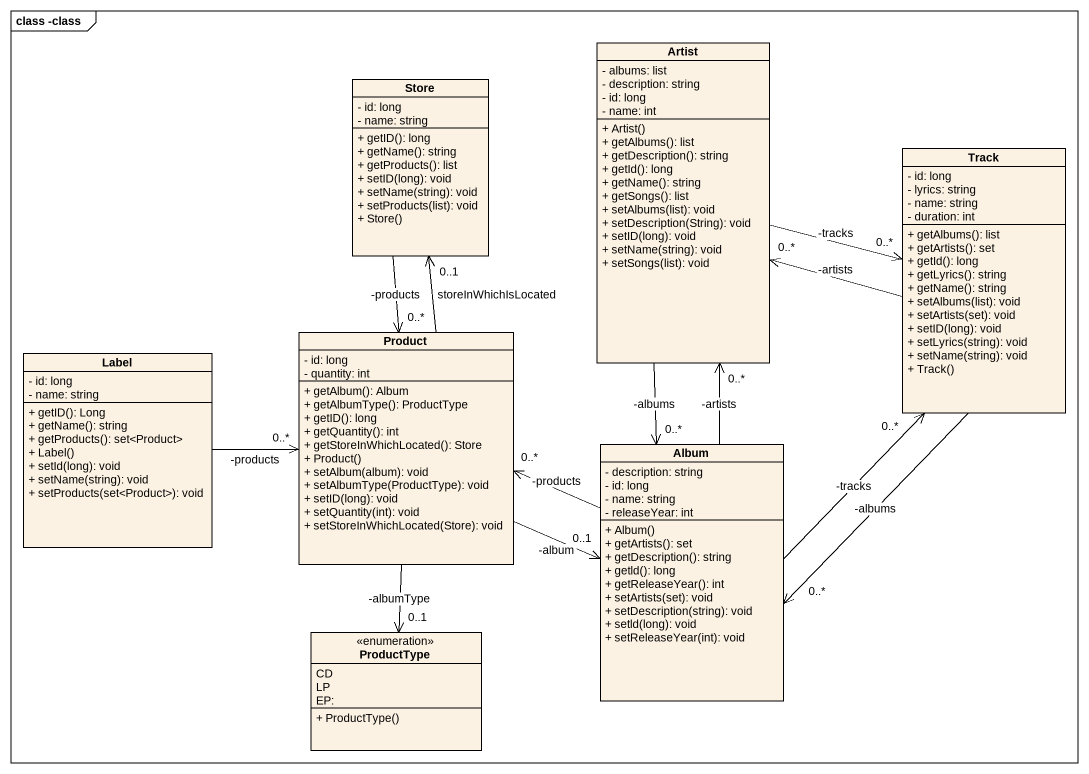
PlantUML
@startuml
mainframe class -class
hide circle
hide empty members
skinparam classAttributeIconSize 0
class Artist {
  - albums: list
  - description: string
  - id: long
  - name: int
  + Artist()
  + getAlbums(): list
  + getDescription(): string
  + getId(): long
  + getName(): string
  + getSongs(): list
  + setAlbums(list): void
  + setDescription(String): void
  + setID(long): void
  + setName(string): void
  + setSongs(list): void
}
class Store {
  - id: long
  - name: string
  + getID(): long
  + getName(): string
  + getProducts(): list
  + setID(long): void
  + setName(string): void
  + setProducts(list): void
  + Store()
}
class Track {
  - id: long
  - lyrics: string
  - name: string
  - duration: int
  + getAlbums(): list
  + getArtists(): set
  + getId(): long
  + getLyrics(): string
  + getName(): string
  + setAlbums(list): void
  + setArtists(set): void
  + setID(long): void
  + setLyrics(string): void
  + setName(string): void
  + Track()
}
class Product {
  - id: long
  - quantity: int
  + getAlbum(): Album
  + getAlbumType(): ProductType
  + getID(): long
  + getQuantity(): int
  + getStoreInWhichLocated(): Store
  + Product()
  + setAlbum(album): void
  + setAlbumType(ProductType): void
  + setID(long): void
  + setQuantity(int): void
  + setStoreInWhichLocated(Store): void
}
class "Label" as Label_ {
  - id: long
  - name: string
  + getID(): Long
  + getName(): string
  + getProducts(): set<Product>
  + Label()
  + setId(long): void
  + setName(string): void
  + setProducts(set<Product>): void
}
class Album {
  - description: string
  - id: long
  - name: string
  - releaseYear: int
  + Album()
  + getArtists(): set
  + getDescription(): string
  + getld(): long
  + getReleaseYear(): int
  + setArtists(set): void
  + setDescription(string): void
  + setld(long): void
  + setReleaseYear(int): void
}
enum ProductType {
  CD
  LP
  EP:
  + ProductType()
}
Artist -right-> "0..*" Track : -tracks
Artist --> "0..*" Album : -albums
Store --> "0..*" Product : -products
Track -left-> "0..*" Artist : -artists
Track --> "0..*" Album : -albums
Product -up-> "0..1" Store : storeInWhichIsLocated
Product -right-> "0..1" Album : -album
Product --> "0..1" ProductType : -albumType
Label_ -right-> "0..*" Product : -products
Album -up-> "0..*" Artist : -artists
Album -up-> "0..*" Track : -tracks
Album -left-> "0..*" Product : -products
@enduml
